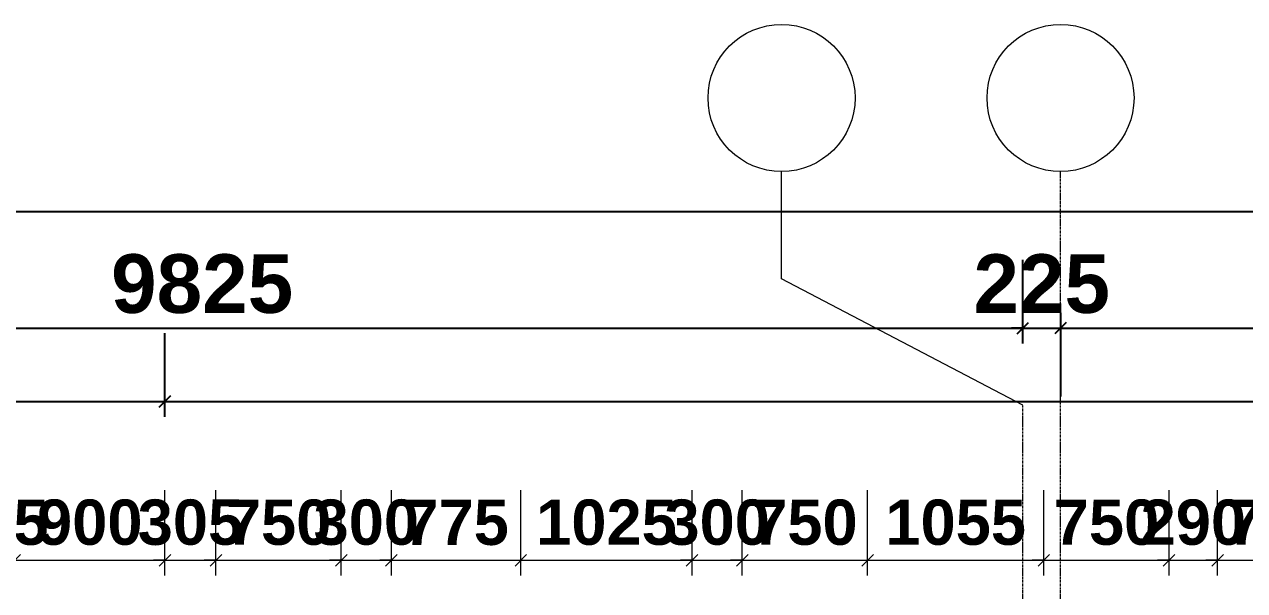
# Model space of a CAD drawing. Header units: inches. Extents: x 22 to 382261, y 22 to 371281.
# Drawn here: x 135042 to 142345, y 222043 to 225429 of the extents above; entities that cross this region are included whole.
import ezdxf

# ---------------------------------------------------------------- set-up
doc = ezdxf.new("R2010")
doc.units = ezdxf.units.IN
doc.header["$MEASUREMENT"] = 0
doc.linetypes.add('Grid Line 1_2_', pattern=[22.225, 12.7, -3.175, 3.175, -3.175])
for name, color, linetype, lineweight in [('A-ANNO-DIMS', 211, 'Continuous', 9), ('S-GRID', 1, 'Continuous', 9), ('S-GRID-IDEN', 1, 'Continuous', 9)]:
    doc.layers.add(name, color=color, linetype=linetype, lineweight=lineweight)
doc.styles.add('Arial_B', font='arialbd.ttf', dxfattribs={"height": 350.793651})
doc.styles.add('Arial_B_2', font='arialbd.ttf', dxfattribs={"height": 270.833333})
doc.dimstyles.new('2', dxfattribs={"dimscale": 304.8, "dimtxt": 346.888196, "dimasz": 0.221354, "dimexe": 1.338583, "dimexo": 0.0625, "dimgap": 0.278871, "dimtad": 1, "dimdec": 0, "dimzin": 0, "dimdsep": 46, "dimtxsty": 'Arial_B', "dimblk1": 'OBLIQUE', "dimblk2": 'OBLIQUE', "dimsah": 1, "dimcen": 0.09, "dimdle": 0.557743, "dimazin": 0, "dimtfac": 1, "dimtdec": 4, "dimtix": 1, "dimtmove": 0, "dimatfit": 3, "dimfxl": 0.557743, "dimfxlon": 1, "dimtvp": 1, "dimtolj": 1, "dimtzin": 0, "dimarcsym": 2})
doc.dimstyles.new('2_2', dxfattribs={"dimscale": 304.8, "dimtxt": 267.818092, "dimasz": 0.227865, "dimexe": 1.377953, "dimexo": 0.0625, "dimgap": 0.287073, "dimtad": 1, "dimdec": 0, "dimzin": 0, "dimdsep": 46, "dimtxsty": 'Arial_B_2', "dimblk1": 'OBLIQUE', "dimblk2": 'OBLIQUE', "dimsah": 1, "dimcen": 0.09, "dimdle": 0.574147, "dimazin": 0, "dimtfac": 1, "dimtdec": 4, "dimtix": 1, "dimtmove": 0, "dimatfit": 3, "dimfxl": 0.574147, "dimfxlon": 1, "dimtvp": 1, "dimtolj": 1, "dimtzin": 0, "dimlwd": 18, "dimlwe": 18, "dimarcsym": 2})

# ---------------------------------------------------------------- blocks, each defined once
blk = doc.blocks.new('Grid - Grid Head - Circle-749417-01-GROUND FLOOR DIM- PART B')
at = {"layer": 'S-GRID-IDEN'}
blk.add_circle((0, 0), 4, dxfattribs=at)
blk = doc.blocks.new('_Oblique')
at = {"color": 0, "linetype": 'ByBlock', "lineweight": -2}
blk.add_line((-0.5, -0.5), (0.5, 0.5), dxfattribs=at)
blk = doc.blocks.new('*D4770')
at = {"layer": 'A-ANNO-DIMS', "color": 0, "lineweight": 18, "transparency": 16777216}
for p, q in [((134757.9, 222133.8), (134757.9, 222644.7)), ((134982.9, 222133.8), (134982.9, 222644.7)), ((134757.9, 222224.7), (134688.4, 222224.7)), ((134757.9, 222224.7), (134982.9, 222224.7)), ((134982.9, 222224.7), (135052.3, 222224.7))]:
    blk.add_line(p, q, dxfattribs=at)
at = {"layer": 'Defpoints', "color": 0, "transparency": 16777216}
for p in [(134982.9, 222224.7), (134757.9, 222114.7), (134982.9, 222114.7)]:
    blk.add_point(p, dxfattribs=at)
at = {"layer": 'A-ANNO-DIMS', "color": 0, "lineweight": 18, "transparency": 16777216, "xscale": 69.45312499999999, "yscale": 69.45312499999999, "zscale": 69.45312499999999}
blk.add_blockref('_Oblique', (134757.9, 222224.7), dxfattribs=at)
at = {"layer": 'A-ANNO-DIMS', "color": 0, "lineweight": 18, "transparency": 16777216, "xscale": 69.45312499999999, "yscale": 69.45312499999999, "zscale": 69.45312499999999, "rotation": 180}
blk.add_blockref('_Oblique', (134982.9, 222224.7), dxfattribs=at)
at = {"layer": 'A-ANNO-DIMS', "color": 0, "lineweight": 18, "transparency": 16777216, "insert": (134870.4, 222450.5), "char_height": 270.83, "width": 461.74, "attachment_point": 5, "style": 'Arial_B_2'}
blk.add_mtext('\\A1;225', dxfattribs=at)
blk = doc.blocks.new('*D4771')
at = {"layer": 'A-ANNO-DIMS', "color": 0, "lineweight": 18, "transparency": 16777216}
for p, q in [((134982.9, 222133.8), (134982.9, 222644.7)), ((135882.9, 222133.8), (135882.9, 222644.7)), ((134807.9, 222224.7), (136057.9, 222224.7))]:
    blk.add_line(p, q, dxfattribs=at)
at = {"layer": 'Defpoints', "color": 0, "transparency": 16777216}
for p in [(135882.9, 222224.7), (134982.9, 222114.7), (135882.9, 222114.7)]:
    blk.add_point(p, dxfattribs=at)
at = {"layer": 'A-ANNO-DIMS', "color": 0, "lineweight": 18, "transparency": 16777216, "xscale": 69.45312499999999, "yscale": 69.45312499999999, "zscale": 69.45312499999999, "rotation": 180}
blk.add_blockref('_Oblique', (134982.9, 222224.7), dxfattribs=at)
at = {"layer": 'A-ANNO-DIMS', "color": 0, "lineweight": 18, "transparency": 16777216, "xscale": 69.45312499999999, "yscale": 69.45312499999999, "zscale": 69.45312499999999}
blk.add_blockref('_Oblique', (135882.9, 222224.7), dxfattribs=at)
at = {"layer": 'A-ANNO-DIMS', "color": 0, "lineweight": 18, "transparency": 16777216, "insert": (135432.9, 222450.6), "char_height": 270.83, "width": 461.74, "attachment_point": 5, "style": 'Arial_B_2'}
blk.add_mtext('\\A1;900', dxfattribs=at)
blk = doc.blocks.new('*D4772')
at = {"layer": 'A-ANNO-DIMS', "color": 0, "lineweight": 18, "transparency": 16777216}
for p, q in [((135882.9, 222133.8), (135882.9, 222644.7)), ((136187.9, 222133.8), (136187.9, 222644.7)), ((135882.9, 222224.7), (135813.4, 222224.7)), ((135882.9, 222224.7), (136187.9, 222224.7)), ((136187.9, 222224.7), (136257.3, 222224.7))]:
    blk.add_line(p, q, dxfattribs=at)
at = {"layer": 'Defpoints', "color": 0, "transparency": 16777216}
for p in [(136187.9, 222224.7), (135882.9, 222114.7), (136187.9, 222114.7)]:
    blk.add_point(p, dxfattribs=at)
at = {"layer": 'A-ANNO-DIMS', "color": 0, "lineweight": 18, "transparency": 16777216, "xscale": 69.45312499999999, "yscale": 69.45312499999999, "zscale": 69.45312499999999}
blk.add_blockref('_Oblique', (135882.9, 222224.7), dxfattribs=at)
at = {"layer": 'A-ANNO-DIMS', "color": 0, "lineweight": 18, "transparency": 16777216, "xscale": 69.45312499999999, "yscale": 69.45312499999999, "zscale": 69.45312499999999, "rotation": 180}
blk.add_blockref('_Oblique', (136187.9, 222224.7), dxfattribs=at)
at = {"layer": 'A-ANNO-DIMS', "color": 0, "lineweight": 18, "transparency": 16777216, "insert": (136035.4, 222450.5), "char_height": 270.83, "width": 461.74, "attachment_point": 5, "style": 'Arial_B_2'}
blk.add_mtext('\\A1;305', dxfattribs=at)
blk = doc.blocks.new('*D4773')
at = {"layer": 'A-ANNO-DIMS', "color": 0, "lineweight": 18, "transparency": 16777216}
for p, q in [((136187.9, 222133.8), (136187.9, 222644.7)), ((136937.9, 222133.8), (136937.9, 222644.7)), ((136187.9, 222224.7), (136118.4, 222224.7)), ((136187.9, 222224.7), (136937.9, 222224.7)), ((136937.9, 222224.7), (137007.3, 222224.7))]:
    blk.add_line(p, q, dxfattribs=at)
at = {"layer": 'Defpoints', "color": 0, "transparency": 16777216}
for p in [(136937.9, 222224.7), (136187.9, 222114.7), (136937.9, 222114.7)]:
    blk.add_point(p, dxfattribs=at)
at = {"layer": 'A-ANNO-DIMS', "color": 0, "lineweight": 18, "transparency": 16777216, "xscale": 69.45312499999999, "yscale": 69.45312499999999, "zscale": 69.45312499999999}
blk.add_blockref('_Oblique', (136187.9, 222224.7), dxfattribs=at)
at = {"layer": 'A-ANNO-DIMS', "color": 0, "lineweight": 18, "transparency": 16777216, "xscale": 69.45312499999999, "yscale": 69.45312499999999, "zscale": 69.45312499999999, "rotation": 180}
blk.add_blockref('_Oblique', (136937.9, 222224.7), dxfattribs=at)
at = {"layer": 'A-ANNO-DIMS', "color": 0, "lineweight": 18, "transparency": 16777216, "insert": (136562.9, 222450.5), "char_height": 270.83, "width": 461.74, "attachment_point": 5, "style": 'Arial_B_2'}
blk.add_mtext('\\A1;750', dxfattribs=at)
blk = doc.blocks.new('*D4774')
at = {"layer": 'A-ANNO-DIMS', "color": 0, "lineweight": 18, "transparency": 16777216}
for p, q in [((136937.9, 222133.8), (136937.9, 222644.7)), ((137237.9, 222133.8), (137237.9, 222644.7)), ((136937.9, 222224.7), (136868.4, 222224.7)), ((136937.9, 222224.7), (137237.9, 222224.7)), ((137237.9, 222224.7), (137307.3, 222224.7))]:
    blk.add_line(p, q, dxfattribs=at)
at = {"layer": 'Defpoints', "color": 0, "transparency": 16777216}
for p in [(137237.9, 222224.7), (136937.9, 222114.7), (137237.9, 222114.7)]:
    blk.add_point(p, dxfattribs=at)
at = {"layer": 'A-ANNO-DIMS', "color": 0, "lineweight": 18, "transparency": 16777216, "xscale": 69.45312499999999, "yscale": 69.45312499999999, "zscale": 69.45312499999999}
blk.add_blockref('_Oblique', (136937.9, 222224.7), dxfattribs=at)
at = {"layer": 'A-ANNO-DIMS', "color": 0, "lineweight": 18, "transparency": 16777216, "xscale": 69.45312499999999, "yscale": 69.45312499999999, "zscale": 69.45312499999999, "rotation": 180}
blk.add_blockref('_Oblique', (137237.9, 222224.7), dxfattribs=at)
at = {"layer": 'A-ANNO-DIMS', "color": 0, "lineweight": 18, "transparency": 16777216, "insert": (137087.9, 222450.5), "char_height": 270.83, "width": 461.74, "attachment_point": 5, "style": 'Arial_B_2'}
blk.add_mtext('\\A1;300', dxfattribs=at)
blk = doc.blocks.new('*D4775')
at = {"layer": 'A-ANNO-DIMS', "color": 0, "lineweight": 18, "transparency": 16777216}
for p, q in [((137237.9, 222133.8), (137237.9, 222644.7)), ((138012.9, 222133.8), (138012.9, 222644.7)), ((137237.9, 222224.7), (137168.4, 222224.7)), ((137237.9, 222224.7), (138012.9, 222224.7)), ((138012.9, 222224.7), (138082.3, 222224.7))]:
    blk.add_line(p, q, dxfattribs=at)
at = {"layer": 'Defpoints', "color": 0, "transparency": 16777216}
for p in [(138012.9, 222224.7), (137237.9, 222114.7), (138012.9, 222114.7)]:
    blk.add_point(p, dxfattribs=at)
at = {"layer": 'A-ANNO-DIMS', "color": 0, "lineweight": 18, "transparency": 16777216, "xscale": 69.45312499999999, "yscale": 69.45312499999999, "zscale": 69.45312499999999}
blk.add_blockref('_Oblique', (137237.9, 222224.7), dxfattribs=at)
at = {"layer": 'A-ANNO-DIMS', "color": 0, "lineweight": 18, "transparency": 16777216, "xscale": 69.45312499999999, "yscale": 69.45312499999999, "zscale": 69.45312499999999, "rotation": 180}
blk.add_blockref('_Oblique', (138012.9, 222224.7), dxfattribs=at)
at = {"layer": 'A-ANNO-DIMS', "color": 0, "lineweight": 18, "transparency": 16777216, "insert": (137625.4, 222449.9), "char_height": 270.83, "width": 461.74, "attachment_point": 5, "style": 'Arial_B_2'}
blk.add_mtext('\\A1;775', dxfattribs=at)
blk = doc.blocks.new('*D4776')
at = {"layer": 'A-ANNO-DIMS', "color": 0, "lineweight": 18, "transparency": 16777216}
for p, q in [((138012.9, 222133.8), (138012.9, 222644.7)), ((139037.9, 222133.8), (139037.9, 222644.7)), ((137837.9, 222224.7), (139212.9, 222224.7))]:
    blk.add_line(p, q, dxfattribs=at)
at = {"layer": 'Defpoints', "color": 0, "transparency": 16777216}
for p in [(139037.9, 222224.7), (138012.9, 222114.7), (139037.9, 222114.7)]:
    blk.add_point(p, dxfattribs=at)
at = {"layer": 'A-ANNO-DIMS', "color": 0, "lineweight": 18, "transparency": 16777216, "xscale": 69.45312499999999, "yscale": 69.45312499999999, "zscale": 69.45312499999999, "rotation": 180}
blk.add_blockref('_Oblique', (138012.9, 222224.7), dxfattribs=at)
at = {"layer": 'A-ANNO-DIMS', "color": 0, "lineweight": 18, "transparency": 16777216, "xscale": 69.45312499999999, "yscale": 69.45312499999999, "zscale": 69.45312499999999}
blk.add_blockref('_Oblique', (139037.9, 222224.7), dxfattribs=at)
at = {"layer": 'A-ANNO-DIMS', "color": 0, "lineweight": 18, "transparency": 16777216, "insert": (138525.4, 222450.5), "char_height": 270.83, "width": 615.654, "attachment_point": 5, "style": 'Arial_B_2'}
blk.add_mtext('\\A1;1025', dxfattribs=at)
blk = doc.blocks.new('*D4777')
at = {"layer": 'A-ANNO-DIMS', "color": 0, "lineweight": 18, "transparency": 16777216}
for p, q in [((139037.9, 222133.8), (139037.9, 222644.7)), ((139337.9, 222133.8), (139337.9, 222644.7)), ((139037.9, 222224.7), (138968.4, 222224.7)), ((139037.9, 222224.7), (139337.9, 222224.7)), ((139337.9, 222224.7), (139407.3, 222224.7))]:
    blk.add_line(p, q, dxfattribs=at)
at = {"layer": 'Defpoints', "color": 0, "transparency": 16777216}
for p in [(139337.9, 222224.7), (139037.9, 222114.7), (139337.9, 222114.7)]:
    blk.add_point(p, dxfattribs=at)
at = {"layer": 'A-ANNO-DIMS', "color": 0, "lineweight": 18, "transparency": 16777216, "xscale": 69.45312499999999, "yscale": 69.45312499999999, "zscale": 69.45312499999999}
blk.add_blockref('_Oblique', (139037.9, 222224.7), dxfattribs=at)
at = {"layer": 'A-ANNO-DIMS', "color": 0, "lineweight": 18, "transparency": 16777216, "xscale": 69.45312499999999, "yscale": 69.45312499999999, "zscale": 69.45312499999999, "rotation": 180}
blk.add_blockref('_Oblique', (139337.9, 222224.7), dxfattribs=at)
at = {"layer": 'A-ANNO-DIMS', "color": 0, "lineweight": 18, "transparency": 16777216, "insert": (139187.9, 222450.5), "char_height": 270.83, "width": 461.74, "attachment_point": 5, "style": 'Arial_B_2'}
blk.add_mtext('\\A1;300', dxfattribs=at)
blk = doc.blocks.new('*D4778')
at = {"layer": 'A-ANNO-DIMS', "color": 0, "lineweight": 18, "transparency": 16777216}
for p, q in [((139337.9, 222133.8), (139337.9, 222644.7)), ((140087.9, 222133.8), (140087.9, 222644.7)), ((139337.9, 222224.7), (139268.4, 222224.7)), ((139337.9, 222224.7), (140087.9, 222224.7)), ((140087.9, 222224.7), (140157.3, 222224.7))]:
    blk.add_line(p, q, dxfattribs=at)
at = {"layer": 'Defpoints', "color": 0, "transparency": 16777216}
for p in [(140087.9, 222224.7), (139337.9, 222114.7), (140087.9, 222114.7)]:
    blk.add_point(p, dxfattribs=at)
at = {"layer": 'A-ANNO-DIMS', "color": 0, "lineweight": 18, "transparency": 16777216, "xscale": 69.45312499999999, "yscale": 69.45312499999999, "zscale": 69.45312499999999}
blk.add_blockref('_Oblique', (139337.9, 222224.7), dxfattribs=at)
at = {"layer": 'A-ANNO-DIMS', "color": 0, "lineweight": 18, "transparency": 16777216, "xscale": 69.45312499999999, "yscale": 69.45312499999999, "zscale": 69.45312499999999, "rotation": 180}
blk.add_blockref('_Oblique', (140087.9, 222224.7), dxfattribs=at)
at = {"layer": 'A-ANNO-DIMS', "color": 0, "lineweight": 18, "transparency": 16777216, "insert": (139712.9, 222450.5), "char_height": 270.83, "width": 461.74, "attachment_point": 5, "style": 'Arial_B_2'}
blk.add_mtext('\\A1;750', dxfattribs=at)
blk = doc.blocks.new('*D4779')
at = {"layer": 'A-ANNO-DIMS', "color": 0, "lineweight": 18, "transparency": 16777216}
for p, q in [((140087.9, 222133.8), (140087.9, 222644.7)), ((141142.9, 222133.8), (141142.9, 222644.7)), ((139912.9, 222224.7), (141317.9, 222224.7))]:
    blk.add_line(p, q, dxfattribs=at)
at = {"layer": 'Defpoints', "color": 0, "transparency": 16777216}
for p in [(141142.9, 222224.7), (140087.9, 222114.7), (141142.9, 222114.7)]:
    blk.add_point(p, dxfattribs=at)
at = {"layer": 'A-ANNO-DIMS', "color": 0, "lineweight": 18, "transparency": 16777216, "xscale": 69.45312499999999, "yscale": 69.45312499999999, "zscale": 69.45312499999999, "rotation": 180}
blk.add_blockref('_Oblique', (140087.9, 222224.7), dxfattribs=at)
at = {"layer": 'A-ANNO-DIMS', "color": 0, "lineweight": 18, "transparency": 16777216, "xscale": 69.45312499999999, "yscale": 69.45312499999999, "zscale": 69.45312499999999}
blk.add_blockref('_Oblique', (141142.9, 222224.7), dxfattribs=at)
at = {"layer": 'A-ANNO-DIMS', "color": 0, "lineweight": 18, "transparency": 16777216, "insert": (140615.4, 222450.5), "char_height": 270.83, "width": 615.654, "attachment_point": 5, "style": 'Arial_B_2'}
blk.add_mtext('\\A1;1055', dxfattribs=at)
blk = doc.blocks.new('*D4780')
at = {"layer": 'A-ANNO-DIMS', "color": 0, "lineweight": 18, "transparency": 16777216}
for p, q in [((141142.9, 222133.8), (141142.9, 222644.7)), ((141892.9, 222133.8), (141892.9, 222644.7)), ((141142.9, 222224.7), (141073.4, 222224.7)), ((141142.9, 222224.7), (141892.9, 222224.7)), ((141892.9, 222224.7), (141962.3, 222224.7))]:
    blk.add_line(p, q, dxfattribs=at)
at = {"layer": 'Defpoints', "color": 0, "transparency": 16777216}
for p in [(141892.9, 222224.7), (141142.9, 222114.7), (141892.9, 222114.7)]:
    blk.add_point(p, dxfattribs=at)
at = {"layer": 'A-ANNO-DIMS', "color": 0, "lineweight": 18, "transparency": 16777216, "xscale": 69.45312499999999, "yscale": 69.45312499999999, "zscale": 69.45312499999999}
blk.add_blockref('_Oblique', (141142.9, 222224.7), dxfattribs=at)
at = {"layer": 'A-ANNO-DIMS', "color": 0, "lineweight": 18, "transparency": 16777216, "xscale": 69.45312499999999, "yscale": 69.45312499999999, "zscale": 69.45312499999999, "rotation": 180}
blk.add_blockref('_Oblique', (141892.9, 222224.7), dxfattribs=at)
at = {"layer": 'A-ANNO-DIMS', "color": 0, "lineweight": 18, "transparency": 16777216, "insert": (141517.9, 222450.5), "char_height": 270.83, "width": 461.74, "attachment_point": 5, "style": 'Arial_B_2'}
blk.add_mtext('\\A1;750', dxfattribs=at)
blk = doc.blocks.new('*D4781')
at = {"layer": 'A-ANNO-DIMS', "color": 0, "lineweight": 18, "transparency": 16777216}
for p, q in [((141892.9, 222133.8), (141892.9, 222644.7)), ((142182.9, 222133.8), (142182.9, 222644.7)), ((141892.9, 222224.7), (141823.4, 222224.7)), ((141892.9, 222224.7), (142182.9, 222224.7)), ((142182.9, 222224.7), (142252.3, 222224.7))]:
    blk.add_line(p, q, dxfattribs=at)
at = {"layer": 'Defpoints', "color": 0, "transparency": 16777216}
for p in [(142182.9, 222224.7), (141892.9, 222114.7), (142182.9, 222114.7)]:
    blk.add_point(p, dxfattribs=at)
at = {"layer": 'A-ANNO-DIMS', "color": 0, "lineweight": 18, "transparency": 16777216, "xscale": 69.45312499999999, "yscale": 69.45312499999999, "zscale": 69.45312499999999}
blk.add_blockref('_Oblique', (141892.9, 222224.7), dxfattribs=at)
at = {"layer": 'A-ANNO-DIMS', "color": 0, "lineweight": 18, "transparency": 16777216, "xscale": 69.45312499999999, "yscale": 69.45312499999999, "zscale": 69.45312499999999, "rotation": 180}
blk.add_blockref('_Oblique', (142182.9, 222224.7), dxfattribs=at)
at = {"layer": 'A-ANNO-DIMS', "color": 0, "lineweight": 18, "transparency": 16777216, "insert": (142037.9, 222450.6), "char_height": 270.83, "width": 461.74, "attachment_point": 5, "style": 'Arial_B_2'}
blk.add_mtext('\\A1;290', dxfattribs=at)
blk = doc.blocks.new('*D4782')
at = {"layer": 'A-ANNO-DIMS', "color": 0, "lineweight": 18, "transparency": 16777216}
for p, q in [((142182.9, 222133.8), (142182.9, 222644.7)), ((142932.9, 222133.8), (142932.9, 222644.7)), ((142182.9, 222224.7), (142113.4, 222224.7)), ((142182.9, 222224.7), (142932.9, 222224.7)), ((142932.9, 222224.7), (143002.3, 222224.7))]:
    blk.add_line(p, q, dxfattribs=at)
at = {"layer": 'Defpoints', "color": 0, "transparency": 16777216}
for p in [(142932.9, 222224.7), (142182.9, 222114.7), (142932.9, 222114.7)]:
    blk.add_point(p, dxfattribs=at)
at = {"layer": 'A-ANNO-DIMS', "color": 0, "lineweight": 18, "transparency": 16777216, "xscale": 69.45312499999999, "yscale": 69.45312499999999, "zscale": 69.45312499999999}
blk.add_blockref('_Oblique', (142182.9, 222224.7), dxfattribs=at)
at = {"layer": 'A-ANNO-DIMS', "color": 0, "lineweight": 18, "transparency": 16777216, "xscale": 69.45312499999999, "yscale": 69.45312499999999, "zscale": 69.45312499999999, "rotation": 180}
blk.add_blockref('_Oblique', (142932.9, 222224.7), dxfattribs=at)
at = {"layer": 'A-ANNO-DIMS', "color": 0, "lineweight": 18, "transparency": 16777216, "insert": (142557.9, 222450.5), "char_height": 270.83, "width": 461.74, "attachment_point": 5, "style": 'Arial_B_2'}
blk.add_mtext('\\A1;750', dxfattribs=at)
blk = doc.blocks.new('*D4868')
at = {"layer": 'A-ANNO-DIMS', "color": 0, "lineweight": -2, "transparency": 16777216}
for p, q in [((128982.9, 223083.2), (128982.9, 223582.1)), ((135882.9, 223083.2), (135882.9, 223582.1)), ((128812.9, 223174.1), (136052.9, 223174.1))]:
    blk.add_line(p, q, dxfattribs=at)
at = {"layer": 'Defpoints', "color": 0, "transparency": 16777216}
for p in [(135882.9, 223174.1), (128982.9, 223064.1), (135882.9, 223064.1)]:
    blk.add_point(p, dxfattribs=at)
at = {"layer": 'A-ANNO-DIMS', "color": 0, "lineweight": -2, "transparency": 16777216, "xscale": 67.46874999999999, "yscale": 67.46874999999999, "zscale": 67.46874999999999, "rotation": 180}
blk.add_blockref('_Oblique', (128982.9, 223174.1), dxfattribs=at)
at = {"layer": 'A-ANNO-DIMS', "color": 0, "lineweight": -2, "transparency": 16777216, "xscale": 67.46874999999999, "yscale": 67.46874999999999, "zscale": 67.46874999999999}
blk.add_blockref('_Oblique', (135882.9, 223174.1), dxfattribs=at)
at = {"layer": 'A-ANNO-DIMS', "color": 0, "transparency": 16777216, "insert": (132432.9, 223438.4), "char_height": 350.79, "width": 820.872, "attachment_point": 5, "style": 'Arial_B'}
blk.add_mtext('\\A1;6900', dxfattribs=at)
blk = doc.blocks.new('*D4869')
at = {"layer": 'A-ANNO-DIMS', "color": 0, "lineweight": -2, "transparency": 16777216}
for p, q in [((135882.9, 223083.2), (135882.9, 223582.1)), ((151548.3, 223083.2), (151548.3, 223582.1)), ((135712.9, 223174.1), (151718.3, 223174.1))]:
    blk.add_line(p, q, dxfattribs=at)
at = {"layer": 'Defpoints', "color": 0, "transparency": 16777216}
for p in [(151548.3, 223174.1), (135882.9, 223064.1), (151548.3, 223064.1)]:
    blk.add_point(p, dxfattribs=at)
at = {"layer": 'A-ANNO-DIMS', "color": 0, "lineweight": -2, "transparency": 16777216, "xscale": 67.46874999999999, "yscale": 67.46874999999999, "zscale": 67.46874999999999, "rotation": 180}
blk.add_blockref('_Oblique', (135882.9, 223174.1), dxfattribs=at)
at = {"layer": 'A-ANNO-DIMS', "color": 0, "lineweight": -2, "transparency": 16777216, "xscale": 67.46874999999999, "yscale": 67.46874999999999, "zscale": 67.46874999999999}
blk.add_blockref('_Oblique', (151548.3, 223174.1), dxfattribs=at)
at = {"layer": 'A-ANNO-DIMS', "color": 0, "transparency": 16777216, "insert": (143715.6, 223438.2), "char_height": 350.79, "width": 1026.089, "attachment_point": 5, "style": 'Arial_B'}
blk.add_mtext('\\A1;15665', dxfattribs=at)
blk = doc.blocks.new('*D4872')
at = {"layer": 'A-ANNO-DIMS', "color": 0, "lineweight": -2, "transparency": 16777216}
for p, q in [((128982.9, 224220.3), (128982.9, 224719.2)), ((158502.9, 224220.3), (158502.9, 224719.2)), ((128812.9, 224311.2), (158672.9, 224311.2))]:
    blk.add_line(p, q, dxfattribs=at)
at = {"layer": 'Defpoints', "color": 0, "transparency": 16777216}
for p in [(158502.9, 224311.2), (128982.9, 224201.2), (158502.9, 224201.2)]:
    blk.add_point(p, dxfattribs=at)
at = {"layer": 'A-ANNO-DIMS', "color": 0, "lineweight": -2, "transparency": 16777216, "xscale": 67.46874999999999, "yscale": 67.46874999999999, "zscale": 67.46874999999999, "rotation": 180}
blk.add_blockref('_Oblique', (128982.9, 224311.2), dxfattribs=at)
at = {"layer": 'A-ANNO-DIMS', "color": 0, "lineweight": -2, "transparency": 16777216, "xscale": 67.46874999999999, "yscale": 67.46874999999999, "zscale": 67.46874999999999}
blk.add_blockref('_Oblique', (158502.9, 224311.2), dxfattribs=at)
at = {"layer": 'A-ANNO-DIMS', "color": 0, "transparency": 16777216, "insert": (143742.9, 224575.4), "char_height": 350.79, "width": 1026.089, "attachment_point": 5, "style": 'Arial_B'}
blk.add_mtext('\\A1;29520', dxfattribs=at)
blk = doc.blocks.new('*D4873')
at = {"layer": 'A-ANNO-DIMS', "color": 0, "lineweight": -2, "transparency": 16777216}
for p, q in [((141017.9, 223521.8), (141017.9, 224020.7)), ((131192.9, 223703.7), (131192.9, 223204.7)), ((131022.9, 223612.7), (141187.9, 223612.7))]:
    blk.add_line(p, q, dxfattribs=at)
at = {"layer": 'Defpoints', "color": 0, "transparency": 16777216}
for p in [(131192.9, 223722.7), (141017.9, 223612.7), (141017.9, 223502.7)]:
    blk.add_point(p, dxfattribs=at)
at = {"layer": 'A-ANNO-DIMS', "color": 0, "lineweight": -2, "transparency": 16777216, "xscale": 67.46874999999999, "yscale": 67.46874999999999, "zscale": 67.46874999999999, "rotation": 180}
blk.add_blockref('_Oblique', (131192.9, 223612.7), dxfattribs=at)
at = {"layer": 'A-ANNO-DIMS', "color": 0, "lineweight": -2, "transparency": 16777216, "xscale": 67.46874999999999, "yscale": 67.46874999999999, "zscale": 67.46874999999999}
blk.add_blockref('_Oblique', (141017.9, 223612.7), dxfattribs=at)
at = {"layer": 'A-ANNO-DIMS', "color": 0, "transparency": 16777216, "insert": (136105.4, 223876.9), "char_height": 350.79, "width": 820.872, "attachment_point": 5, "style": 'Arial_B'}
blk.add_mtext('\\A1;9825', dxfattribs=at)
blk = doc.blocks.new('*D4874')
at = {"layer": 'A-ANNO-DIMS', "color": 0, "lineweight": -2, "transparency": 16777216}
for p, q in [((141017.9, 223521.8), (141017.9, 224020.7)), ((141242.9, 223703.7), (141242.9, 223204.7)), ((141017.9, 223612.7), (140950.4, 223612.7)), ((141017.9, 223612.7), (141242.9, 223612.7)), ((141242.9, 223612.7), (141310.4, 223612.7))]:
    blk.add_line(p, q, dxfattribs=at)
at = {"layer": 'Defpoints', "color": 0, "transparency": 16777216}
for p in [(141242.9, 223722.7), (141242.9, 223612.7), (141017.9, 223502.7)]:
    blk.add_point(p, dxfattribs=at)
at = {"layer": 'A-ANNO-DIMS', "color": 0, "lineweight": -2, "transparency": 16777216, "xscale": 67.46874999999999, "yscale": 67.46874999999999, "zscale": 67.46874999999999}
blk.add_blockref('_Oblique', (141017.9, 223612.7), dxfattribs=at)
at = {"layer": 'A-ANNO-DIMS', "color": 0, "lineweight": -2, "transparency": 16777216, "xscale": 67.46874999999999, "yscale": 67.46874999999999, "zscale": 67.46874999999999, "rotation": 180}
blk.add_blockref('_Oblique', (141242.9, 223612.7), dxfattribs=at)
at = {"layer": 'A-ANNO-DIMS', "color": 0, "transparency": 16777216, "insert": (141130.4, 223876.8), "char_height": 350.79, "width": 615.654, "attachment_point": 5, "style": 'Arial_B'}
blk.add_mtext('\\A1;225', dxfattribs=at)
blk = doc.blocks.new('*D4875')
at = {"layer": 'A-ANNO-DIMS', "color": 0, "lineweight": -2, "transparency": 16777216}
for p, q in [((151442.9, 223521.8), (151442.9, 224020.7)), ((141242.9, 223703.7), (141242.9, 223204.7)), ((141072.9, 223612.7), (151612.9, 223612.7))]:
    blk.add_line(p, q, dxfattribs=at)
at = {"layer": 'Defpoints', "color": 0, "transparency": 16777216}
for p in [(141242.9, 223722.7), (151442.9, 223612.7), (151442.9, 223502.7)]:
    blk.add_point(p, dxfattribs=at)
at = {"layer": 'A-ANNO-DIMS', "color": 0, "lineweight": -2, "transparency": 16777216, "xscale": 67.46874999999999, "yscale": 67.46874999999999, "zscale": 67.46874999999999, "rotation": 180}
blk.add_blockref('_Oblique', (141242.9, 223612.7), dxfattribs=at)
at = {"layer": 'A-ANNO-DIMS', "color": 0, "lineweight": -2, "transparency": 16777216, "xscale": 67.46874999999999, "yscale": 67.46874999999999, "zscale": 67.46874999999999}
blk.add_blockref('_Oblique', (151442.9, 223612.7), dxfattribs=at)
at = {"layer": 'A-ANNO-DIMS', "color": 0, "transparency": 16777216, "insert": (146342.9, 223876.8), "char_height": 350.79, "width": 1026.089, "attachment_point": 5, "style": 'Arial_B'}
blk.add_mtext('\\A1;10200', dxfattribs=at)

msp = doc.modelspace()

# ---------------------------------------------------------------- linework, layer by layer
at = {"layer": 'S-GRID'}
for p, q in [((139573.1, 223908), (139573.1, 224549.4)), ((141017.9, 223152.4), (139573.1, 223908))]:
    msp.add_line(p, q, dxfattribs=at)
at = {"layer": 'S-GRID', "linetype": 'Grid Line 1_2_'}
for p, q in [((141242.9, 200135.3), (141242.9, 224549.4)), ((141017.9, 200135.3), (141017.9, 223152.4))]:
    msp.add_line(p, q, dxfattribs=at)

# ---------------------------------------------------------------- block references
at = {"layer": 'S-GRID-IDEN', "xscale": 110, "yscale": 110, "zscale": 110}
for p in [(139573.1, 224989.4), (141242.9, 224989.4)]:
    msp.add_blockref('Grid - Grid Head - Circle-749417-01-GROUND FLOOR DIM- PART B', p, dxfattribs=at)

# ---------------------------------------------------------------- dimensions: what is measured, and where the dimension line sits
at = {"layer": 'A-ANNO-DIMS'}
for base, p1, p2, override, picture, middle in [((158502.9, 224311.2), (128982.9, 224201.2), (158502.9, 224201.2), {"dimpost": '<>', "dimfxl": 29520}, '*D4872', (143742.9, 224575.4)), ((141017.9, 223612.7), (131192.9, 223722.7), (141017.9, 223502.7), {"dimpost": '<>', "dimfxl": 9827.462796}, '*D4873', (136105.4, 223876.9)), ((141242.9, 223612.7), (141017.9, 223502.7), (141242.9, 223722.7), {"dimpost": '<>', "dimfxl": 314.68238}, '*D4874', (141130.4, 223876.8)), ((151442.9, 223612.7), (141242.9, 223722.7), (151442.9, 223502.7), {"dimpost": '<>', "dimfxl": 10202.372273}, '*D4875', (146342.9, 223876.8)), ((135882.9, 223174.1), (128982.9, 223064.1), (135882.9, 223064.1), {"dimpost": '<>', "dimfxl": 6900}, '*D4868', (132432.9, 223438.4)), ((151548.3, 223174.1), (135882.9, 223064.1), (151548.3, 223064.1), {"dimpost": '<>', "dimfxl": 15665.4}, '*D4869', (143715.6, 223438.2))]:
    dim = msp.add_linear_dim(base=base, p1=p1, p2=p2, dimstyle='2', override=override, dxfattribs=at)
    dim.commit()
    dim.dimension.update_dxf_attribs({"geometry": picture, "text_midpoint": middle})
at = {"layer": 'A-ANNO-DIMS', "lineweight": 18}
for base, p1, p2, override, picture, middle in [((134982.9, 222224.7), (134757.9, 222114.7), (134982.9, 222114.7), {"dimpost": '<>', "dimfxl": 225}, '*D4770', (134870.4, 222450.5)), ((135882.9, 222224.7), (134982.9, 222114.7), (135882.9, 222114.7), {"dimpost": '<>', "dimfxl": 900}, '*D4771', (135432.9, 222450.6)), ((136187.9, 222224.7), (135882.9, 222114.7), (136187.9, 222114.7), {"dimpost": '<>', "dimfxl": 305}, '*D4772', (136035.4, 222450.5)), ((136937.9, 222224.7), (136187.9, 222114.7), (136937.9, 222114.7), {"dimpost": '<>', "dimfxl": 750}, '*D4773', (136562.9, 222450.5)), ((137237.9, 222224.7), (136937.9, 222114.7), (137237.9, 222114.7), {"dimpost": '<>', "dimfxl": 300}, '*D4774', (137087.9, 222450.5)), ((138012.9, 222224.7), (137237.9, 222114.7), (138012.9, 222114.7), {"dimpost": '<>', "dimfxl": 775}, '*D4775', (137625.4, 222449.9)), ((139037.9, 222224.7), (138012.9, 222114.7), (139037.9, 222114.7), {"dimpost": '<>', "dimfxl": 1025}, '*D4776', (138525.4, 222450.5)), ((139337.9, 222224.7), (139037.9, 222114.7), (139337.9, 222114.7), {"dimpost": '<>', "dimfxl": 300}, '*D4777', (139187.9, 222450.5)), ((140087.9, 222224.7), (139337.9, 222114.7), (140087.9, 222114.7), {"dimpost": '<>', "dimfxl": 750}, '*D4778', (139712.9, 222450.5)), ((141142.9, 222224.7), (140087.9, 222114.7), (141142.9, 222114.7), {"dimpost": '<>', "dimfxl": 1055}, '*D4779', (140615.4, 222450.5)), ((141892.9, 222224.7), (141142.9, 222114.7), (141892.9, 222114.7), {"dimpost": '<>', "dimfxl": 750}, '*D4780', (141517.9, 222450.5)), ((142182.9, 222224.7), (141892.9, 222114.7), (142182.9, 222114.7), {"dimpost": '<>', "dimfxl": 290}, '*D4781', (142037.9, 222450.6)), ((142932.9, 222224.7), (142182.9, 222114.7), (142932.9, 222114.7), {"dimpost": '<>', "dimfxl": 750}, '*D4782', (142557.9, 222450.5))]:
    dim = msp.add_linear_dim(base=base, p1=p1, p2=p2, dimstyle='2_2', override=override, dxfattribs=at)
    dim.commit()
    dim.dimension.update_dxf_attribs({"geometry": picture, "text_midpoint": middle})

doc.saveas('drawing.dxf')
